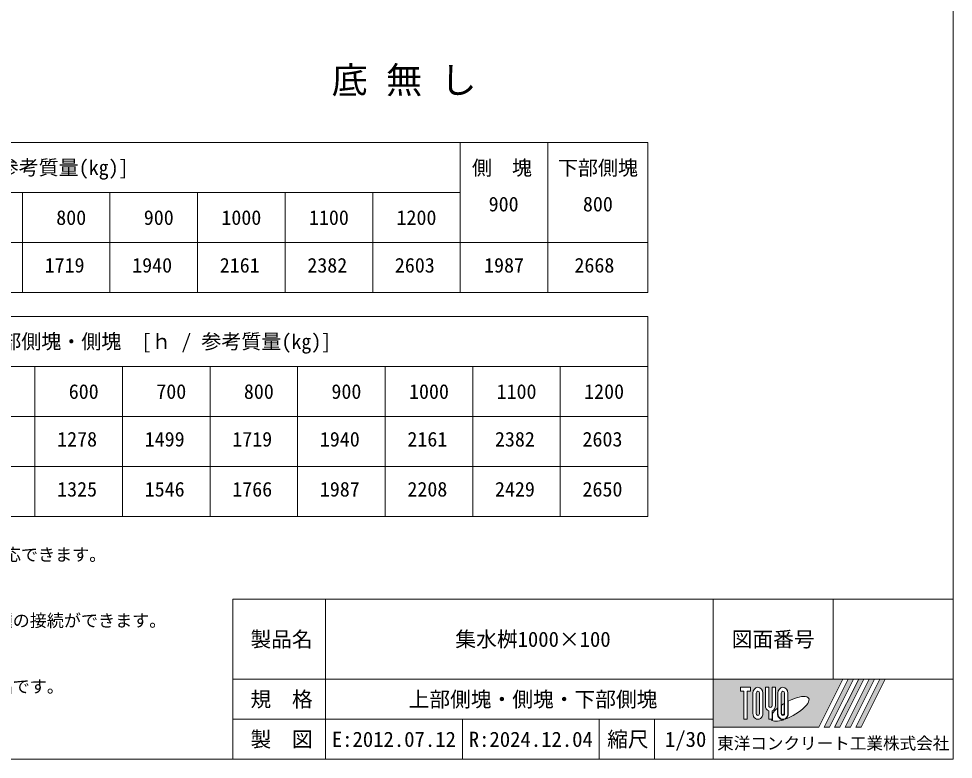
# Model space of a CAD drawing. Units: millimetres at full size; details may follow other scales. Extents: x 9355 to 15145, y 864 to 9264.
# Drawn here: x 12308 to 15145, y 864 to 3112 of the extents above; entities that cross this region are included whole.
import ezdxf
from ezdxf.enums import TextEntityAlignment as Align

# ---------------------------------------------------------------- set-up
doc = ezdxf.new("R2010")
doc.units = ezdxf.units.MM
doc.header["$LTSCALE"] = 10
doc.linetypes.add('DASHED', pattern=[7.5, 6, -1.5])
for name, color, linetype, lineweight in [('(0-0)', 7, 'Continuous', 9), ('0_2', 7, 'DASHED', 9), ('枠', 5, 'Continuous', 5)]:
    doc.layers.add(name, color=color, linetype=linetype, lineweight=lineweight)
doc.styles.add('ＭＳ ゴシック', font='')
doc.styles.get('ＭＳ ゴシック').set_extended_font_data('MS Gothic')

msp = doc.modelspace()

# ---------------------------------------------------------------- hatches: boundary and pattern name
at = {"layer": '枠'}
h = msp.add_hatch(color=7, dxfattribs=at)
h.paths.add_polyline_path([(14415.85, 1106.77), (14415.85, 960.97), (14736.61, 960.97), (14809.51, 1106.77)])
edge = h.paths.add_edge_path(flags=16)
edge.add_ellipse((14648.74, 1017.02), major_axis=(57.12, 31.97), ratio=0.3471473, start_angle=-144.31122, end_angle=72.1899, ccw=False)
edge.add_ellipse((14627.59, 1003.21), major_axis=(0, 19.44), ratio=0.8463542, start_angle=-160.70346, end_angle=-90)
edge.add_line((14644.04, 1003.21), (14644.04, 1040.27))
edge = h.paths.add_edge_path(flags=16)
edge.add_ellipse((14627.59, 1064.52), major_axis=(0, 17.94), ratio=0.8463541, start_angle=-90, end_angle=90, ccw=False)
edge.add_line((14642.77, 1064.52), (14642.77, 1003.21))
edge.add_ellipse((14627.59, 1003.21), major_axis=(0, 17.94), ratio=0.8463541, start_angle=90, end_angle=-90, ccw=False)
edge.add_line((14612.4, 1003.21), (14612.4, 1064.52))
edge = h.paths.add_edge_path(flags=16)
edge.add_line((14632.65, 1064.52), (14632.65, 1003.21))
edge.add_ellipse((14627.59, 1003.21), major_axis=(0, 5.98), ratio=0.8463541, start_angle=90, end_angle=-90, ccw=False)
edge.add_line((14622.52, 1003.21), (14622.52, 1064.52))
edge.add_ellipse((14627.59, 1064.52), major_axis=(0, 5.98), ratio=0.8463541, start_angle=-90, end_angle=90, ccw=False)
edge = h.paths.add_edge_path(flags=16)
edge.add_line((14631.38, 1033.19), (14631.38, 1003.21))
edge.add_ellipse((14627.59, 1003.21), major_axis=(0, 4.49), ratio=0.8463542, start_angle=90, end_angle=-90, ccw=False)
edge.add_line((14623.79, 1003.21), (14623.79, 1028.28))
edge.add_ellipse((14648.74, 1017.02), major_axis=(57.12, 31.97), ratio=0.3471473, start_angle=107.79174, end_angle=126.47132, ccw=False)
edge = h.paths.add_edge_path(flags=16)
edge.add_line((14604.8, 1082.47), (14604.8, 1027.51))
edge.add_ellipse((14589.62, 1027.51), major_axis=(0, 17.94), ratio=0.8463541, start_angle=-163.34117, end_angle=-90, ccw=False)
edge.add_line((14594.68, 1010.6), (14594.68, 985.27))
edge.add_line((14594.68, 985.27), (14584.55, 985.27))
edge.add_line((14584.55, 985.27), (14584.55, 1010.6))
edge.add_ellipse((14589.62, 1027.51), major_axis=(0, 17.94), ratio=0.8463541, start_angle=90, end_angle=163.34117, ccw=False)
edge.add_line((14574.43, 1027.51), (14574.43, 1082.47))
edge.add_line((14574.43, 1082.47), (14584.55, 1082.47))
edge.add_line((14584.55, 1082.47), (14584.55, 1027.51))
edge.add_ellipse((14589.62, 1027.51), major_axis=(0, 5.98), ratio=0.8463541, start_angle=90, end_angle=-90)
edge.add_line((14594.68, 1027.51), (14594.68, 1082.47))
edge.add_line((14594.68, 1082.47), (14604.8, 1082.47))
edge = h.paths.add_edge_path(flags=16)
edge.add_line((14611.13, 1018.69), (14611.13, 1003.21))
edge.add_ellipse((14627.59, 1003.21), major_axis=(0, 19.44), ratio=0.8463542, start_angle=90, end_angle=-171.54427)
edge.add_ellipse((14648.74, 1017.02), major_axis=(57.12, 31.97), ratio=0.3471473, start_angle=-178.64954, end_angle=-148.29244, ccw=False)
edge.add_line((14592.5, 983.77), (14595.95, 983.77))
edge.add_line((14595.95, 983.77), (14595.95, 1002.73))
edge.add_ellipse((14648.74, 1017.02), major_axis=(57.12, 31.97), ratio=0.3471473, start_angle=148.21912, end_angle=165.90812, ccw=False)
edge = h.paths.add_edge_path(flags=16)
edge.add_ellipse((14551.65, 1064.52), major_axis=(0, 17.94), ratio=0.8463541, start_angle=-90, end_angle=90, ccw=False)
edge.add_line((14566.84, 1064.52), (14566.84, 1003.21))
edge.add_ellipse((14551.65, 1003.21), major_axis=(0, 17.94), ratio=0.8463541, start_angle=90, end_angle=-90, ccw=False)
edge.add_line((14536.46, 1003.21), (14536.46, 1064.52))
edge = h.paths.add_edge_path(flags=16)
edge.add_line((14556.71, 1064.52), (14556.71, 1003.21))
edge.add_ellipse((14551.65, 1003.21), major_axis=(0, 5.98), ratio=0.8463541, start_angle=90, end_angle=-90, ccw=False)
edge.add_line((14546.59, 1003.21), (14546.59, 1064.52))
edge.add_ellipse((14551.65, 1064.52), major_axis=(0, 5.98), ratio=0.8463541, start_angle=-90, end_angle=90, ccw=False)
h.paths.add_polyline_path([(14528.87, 1082.47), (14528.87, 1070.51), (14518.74, 1070.51), (14518.74, 985.27), (14508.62, 985.27), (14508.62, 1070.51), (14498.49, 1070.51), (14498.49, 1082.47)], flags=16)
for points in [[(14752.65, 960.97), (14768.68, 960.97), (14841.58, 1106.77), (14825.55, 1106.77)], [(14873.66, 1106.77), (14857.62, 1106.77), (14784.72, 960.97), (14800.76, 960.97)], [(14905.74, 1106.77), (14889.7, 1106.77), (14816.8, 960.97), (14832.84, 960.97)], [(14937.81, 1106.77), (14921.77, 1106.77), (14848.87, 960.97), (14864.91, 960.97)]]:
    msp.add_hatch(color=7, dxfattribs=at).paths.add_polyline_path(points)

# ---------------------------------------------------------------- linework, layer by layer
at = {"layer": '(0-0)'}
for p, q in [((10336.11, 2736.28), (14217.77, 2736.28)), ((13648.24, 2736.28), (13648.24, 2280.66)), ((13914.02, 2736.28), (13914.02, 2280.66)), ((14217.77, 2736.28), (14217.77, 2280.66)), ((10724.64, 2584.41), (13648.24, 2584.41)), ((12319.33, 2584.41), (12319.33, 2280.66)), ((12585.11, 2584.41), (12585.11, 2280.66)), ((12850.9, 2584.41), (12850.9, 2280.66)), ((13116.68, 2584.41), (13116.68, 2280.66)), ((13382.46, 2584.41), (13382.46, 2280.66)), ((10336.11, 2432.53), (14217.77, 2432.53)), ((10336.11, 2280.66), (14217.77, 2280.66)), ((10336.11, 2208.15), (14217.77, 2208.15)), ((14217.77, 2208.15), (14217.77, 1600.65)), ((11294.18, 2056.27), (14217.77, 2056.27)), ((12357.3, 2056.27), (12357.3, 1600.65)), ((12623.08, 2056.27), (12623.08, 1600.65)), ((12888.87, 2056.27), (12888.87, 1600.65)), ((13154.65, 2056.27), (13154.65, 1600.65)), ((13420.43, 2056.27), (13420.43, 1600.65)), ((13686.21, 2056.27), (13686.21, 1600.65)), ((13951.99, 2056.27), (13951.99, 1600.65)), ((10336.11, 1904.4), (14217.77, 1904.4)), ((10724.64, 1752.52), (14217.77, 1752.52)), ((10336.11, 1600.65), (14217.77, 1600.65))]:
    msp.add_line(p, q, dxfattribs=at)
at = {"layer": '枠', "lineweight": 20}
for p, q in [((15144.85, 863.77), (15144.85, 9263.77)), ((15144.85, 1349.77), (12957.86, 1349.77)), ((12957.86, 863.77), (12957.86, 1349.77)), ((13238.88, 863.77), (13238.88, 1349.77)), ((14415.85, 863.77), (14415.85, 1349.77)), ((14780.35, 1106.77), (14780.35, 1349.77)), ((15144.85, 1106.77), (12957.86, 1106.77)), ((14415.85, 985.27), (12957.86, 985.27)), ((13654.6, 863.77), (13654.6, 985.27)), ((14070.32, 863.77), (14070.32, 985.27)), ((14238.21, 863.77), (14238.21, 985.27)), ((15144.85, 863.77), (9354.85, 863.77))]:
    msp.add_line(p, q, dxfattribs=at)
at = {"layer": '枠'}
for p, q in [((14415.85, 1106.77), (14809.51, 1106.77)), ((14415.85, 1106.77), (14415.85, 960.97)), ((14809.51, 1106.77), (14736.61, 960.97)), ((14825.55, 1106.77), (14752.65, 960.97)), ((14841.58, 1106.77), (14768.68, 960.97)), ((14857.62, 1106.77), (14784.72, 960.97)), ((14873.66, 1106.77), (14800.76, 960.97)), ((14889.7, 1106.77), (14816.8, 960.97)), ((14825.55, 1106.77), (14841.58, 1106.77)), ((14905.74, 1106.77), (14832.84, 960.97)), ((14921.77, 1106.77), (14848.87, 960.97)), ((14857.62, 1106.77), (14873.66, 1106.77)), ((14937.81, 1106.77), (14864.91, 960.97)), ((14889.7, 1106.77), (14905.74, 1106.77)), ((14921.77, 1106.77), (14937.81, 1106.77)), ((14498.49, 1082.47), (14498.49, 1070.51)), ((14498.49, 1082.47), (14528.87, 1082.47)), ((14528.87, 1082.47), (14528.87, 1070.51)), ((14574.43, 1082.47), (14584.55, 1082.47)), ((14574.43, 1027.51), (14574.43, 1082.47)), ((14584.55, 1082.47), (14584.55, 1027.51)), ((14594.68, 1082.47), (14604.8, 1082.47)), ((14594.68, 1027.51), (14594.68, 1082.47)), ((14604.8, 1082.47), (14604.8, 1027.51)), ((14508.62, 1070.51), (14498.49, 1070.51)), ((14508.62, 1070.51), (14508.62, 985.27)), ((14528.87, 1070.51), (14518.74, 1070.51)), ((14518.74, 1070.51), (14518.74, 985.27)), ((14536.46, 1064.52), (14536.46, 1003.21)), ((14546.59, 1003.21), (14546.59, 1064.52)), ((14556.71, 1064.52), (14556.71, 1003.21)), ((14566.84, 1003.21), (14566.84, 1064.52)), ((14612.4, 1064.52), (14612.4, 1003.21)), ((14622.52, 1003.21), (14622.52, 1064.52)), ((14632.65, 1064.52), (14632.65, 1003.21)), ((14642.77, 1003.21), (14642.77, 1064.52)), ((14623.79, 1003.21), (14623.79, 1028.28)), ((14631.38, 1033.19), (14631.38, 1003.21)), ((14644.04, 1003.21), (14644.04, 1040.27)), ((14584.55, 1010.6), (14584.55, 985.27)), ((14594.68, 1010.6), (14594.68, 985.27)), ((14595.95, 1002.73), (14595.95, 983.77)), ((14611.13, 1018.69), (14611.13, 1003.21)), ((14518.74, 985.27), (14508.62, 985.27)), ((14594.68, 985.27), (14584.55, 985.27)), ((14592.5, 983.77), (14595.95, 983.77)), ((14415.85, 960.97), (14736.61, 960.97)), ((14752.65, 960.97), (14768.68, 960.97)), ((14784.72, 960.97), (14800.76, 960.97)), ((14816.8, 960.97), (14832.84, 960.97)), ((14848.87, 960.97), (14864.91, 960.97))]:
    msp.add_line(p, q, dxfattribs=at)
for centre, major_axis, ratio, start_param, end_param in [((14551.65, 1064.52), (0, 17.94), 0.846354, 4.712389, 7.8539816), ((14627.59, 1064.52), (0, 17.94), 0.846354, 4.712389, 7.8539816), ((14551.65, 1064.52), (0, 5.98), 0.846354, 4.712389, 7.8539816), ((14627.59, 1064.52), (0, 5.98), 0.846354, 4.712389, 7.8539816), ((14648.74, 1017.02), (57.12, 31.97), 0.347147, 4.2621853, 7.7429163), ((14589.62, 1027.51), (0, 17.94), 0.846354, 1.5707963, 2.8017557), ((14589.62, 1027.51), (0, 5.98), 0.846354, 1.5707963, 4.712389), ((14589.62, 1027.51), (0, 17.94), 0.846354, 3.4814296, 4.712389), ((14648.74, 1017.02), (57.12, 31.97), 0.347147, 1.6817405, 1.8219833), ((14551.65, 1003.21), (0, 17.94), 0.846354, 1.5707963, 4.712389), ((14551.65, 1003.21), (0, 5.98), 0.846354, 1.5707963, 4.712389), ((14648.74, 1017.02), (57.12, 31.97), 0.347147, 2.0815197, 2.5155126), ((14627.59, 1003.21), (0, 19.44), 0.846354, 1.5707963, 3.3154679), ((14627.59, 1003.21), (0, 17.94), 0.846354, 1.5707963, 4.712389), ((14627.59, 1003.21), (0, 5.98), 0.846354, 1.5707963, 4.712389), ((14627.59, 1003.21), (0, 4.49), 0.846354, 1.5707963, 4.712389), ((14627.59, 1003.21), (0, 19.44), 0.846354, 3.5338438, 4.712389), ((14648.74, 1017.02), (57.12, 31.97), 0.347147, 3.2093975, 4.2004451)]:
    msp.add_ellipse(centre, major_axis=major_axis, ratio=ratio, start_param=start_param, end_param=end_param, dxfattribs=at)

# ---------------------------------------------------------------- texts
at = {"layer": '(0-0)', "style": 'ＭＳ ゴシック'}
for s, p in [('上 部 側 塊\u3000[ｈ / 参考質量(kg)]\u3000', (12186.44, 2660.34)), (' 800', (12452.22, 2508.47)), (' 900', (12718, 2508.47)), ('1000', (12983.79, 2508.47)), ('1100', (13249.57, 2508.47)), ('1200', (13515.35, 2508.47)), ('上部側塊・側塊\u3000[ｈ / 参考質量(kg)]\u3000', (12755.97, 2132.21)), (' 600', (12490.19, 1980.34)), (' 700', (12755.97, 1980.34)), (' 800', (13021.75, 1980.34)), (' 900', (13287.53, 1980.34)), ('1000', (13553.32, 1980.34)), ('1100', (13819.1, 1980.34)), ('1200', (14084.88, 1980.34))]:
    msp.add_text(s, height=44.54, dxfattribs=at).set_placement(p, align=Align.MIDDLE_CENTER)
for s, p in [('側\u3000塊', (13683.74, 2623.7)), ('下部側塊', (13944.78, 2623.7)), (' 900', (13704.18, 2513.82)), (' 800', (13990.28, 2513.82)), ('1719', (12386.69, 2328.12)), ('1940', (12652.47, 2328.12)), ('2161', (12918.26, 2328.12)), ('2382', (13184.04, 2328.12)), ('2603', (13449.82, 2328.12)), ('1987', (13720.62, 2328.12)), ('2668', (13994.83, 2328.12)), ('1278', (12424.66, 1799.98)), ('1499', (12690.45, 1799.98)), ('1719', (12956.23, 1799.98)), ('1940', (13222.01, 1799.98)), ('2161', (13487.79, 1799.98)), ('2382', (13753.57, 1799.98)), ('2603', (14019.35, 1799.98)), ('1325', (12424.66, 1648.11)), ('1546', (12690.45, 1648.11)), ('1766', (12956.23, 1648.11)), ('1987', (13222.01, 1648.11)), ('2208', (13487.79, 1648.11)), ('2429', (13753.57, 1648.11)), ('2650', (14019.35, 1648.11))]:
    msp.add_text(s, height=44.54, dxfattribs=at).set_placement(p, align=Align.BOTTOM_LEFT)
at = {"layer": '0_2', "style": 'ＭＳ ゴシック'}
msp.add_text('底 無 し', height=80.7, dxfattribs=at).set_placement((13477.79, 2966.3), align=Align.TOP_CENTER)
for s, p in [('注(1) グレーチングタイプは用途により[T-25・T-14・T-2]があり、細目タイプも対応できます。', (10321.46, 1504.01)), ('\u3000(3) 接続は、ヒューム管、塩ビ管、ボックスカルバート、長尺Ｕ字溝、その他各種の接続ができます。', (10321.46, 1304.01)), ('\u3000(6) 底無しの側塊につきましては、上部側塊のグレーチング溝がないタイプの製品です。', (10321.46, 1104.01))]:
    msp.add_text(s, height=37.98, dxfattribs=at).set_placement(p, align=Align.TOP_LEFT)
for s, height, p in [('製品名', 46.14, (13105.86, 1228.27)), ('集水桝1000×100', 46.14, (13869.1, 1228.27)), ('図面番号', 46.14, (14598.1, 1228.27)), ('規\u3000格', 46.14, (13105.86, 1046.02)), ('上部側塊・側塊・下部側塊', 46.14, (13869.1, 1046.02)), ('製\u3000図', 46.14, (13105.86, 924.52)), ('E:2012.07.12', 46.14, (13446.74, 924.52)), ('R:2024.12.04', 46.14, (13862.46, 924.52)), ('縮尺', 46.14, (14157.22, 924.52)), ('1/30', 46.14, (14332.36, 924.52)), ('東洋コンクリート工業株式会社', 36.91, (14780.35, 912.37))]:
    msp.add_text(s, height=height, dxfattribs=at).set_placement(p, align=Align.MIDDLE_CENTER)

doc.saveas('drawing.dxf')
